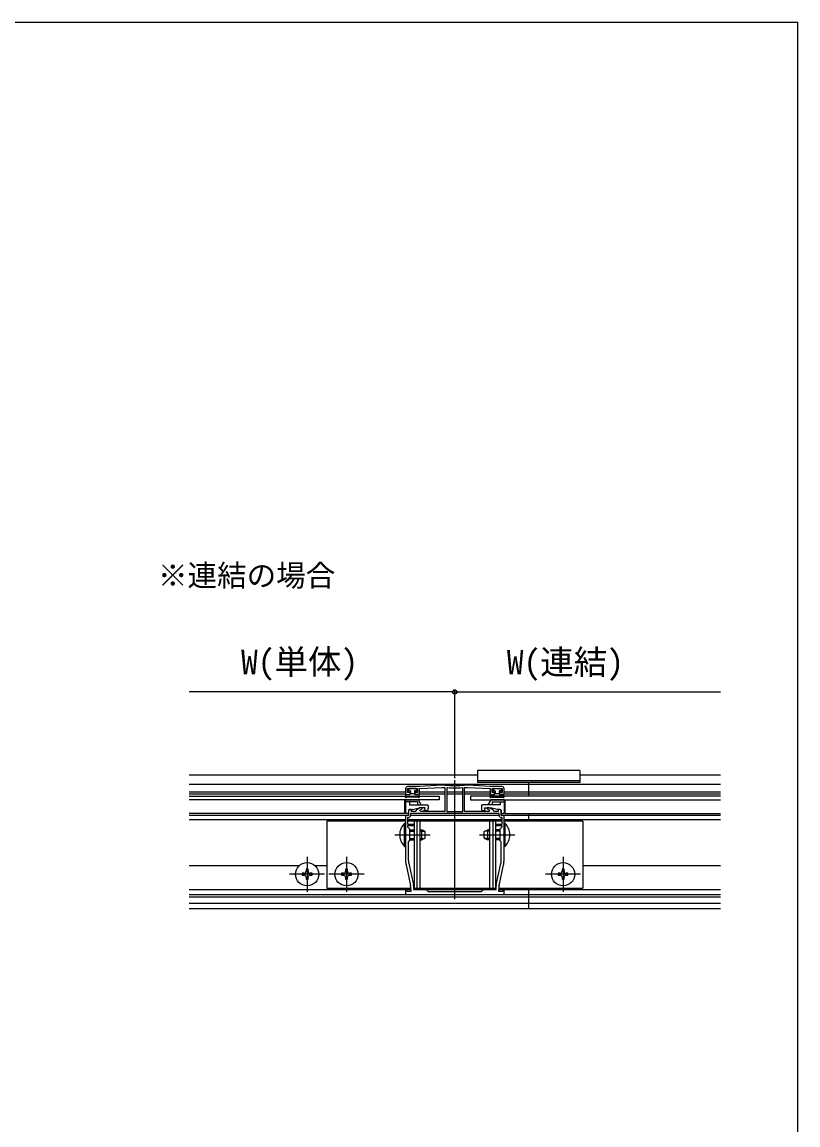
# Model space of a CAD drawing. Units: millimetres, scale not verified. Extents: x -875 to 875, y -1304 to 1297.
# Drawn here: x 481 to 875, y 686 to 1246 of the extents above; entities that cross this region are included whole.
import ezdxf
from ezdxf.enums import TextEntityAlignment as Align

# ---------------------------------------------------------------- set-up
doc = ezdxf.new("R2010")
doc.units = ezdxf.units.MM
doc.header["$LTSCALE"] = 8
for name, color, linetype in [('0-1_USER1', 3, 'Continuous'), ('0-2_YKK_11', 7, 'Continuous'), ('0-4_YKK_12', 2, 'Continuous'), ('0-5_YKK_13', 4, 'Continuous'), ('0-6_YKK_D', 6, 'Continuous'), ('0-7_YKK_ZWAK', 7, 'Continuous')]:
    doc.layers.add(name, color=color, linetype=linetype)
doc.styles.add('ＭＳ ゴシック', font='')
doc.styles.get('ＭＳ ゴシック').set_extended_font_data('MS Gothic')

msp = doc.modelspace()

# ---------------------------------------------------------------- linework, layer by layer
at = {"layer": '0-2_YKK_11'}
for p, q in [((697.025, 857.157), (696.7, 856.858)), ((723.2, 843), (723.2, 844)), ((675.925, 817.956), (678.174, 807.544)), ((677.291, 818.736), (679.655, 807.795)), ((721.745, 807.795), (724.108, 818.736)), ((723.225, 807.544), (725.474, 817.956))]:
    msp.add_line(p, q, dxfattribs=at)
for points in [[(675.7, 856.7), (675.7, 853.7), (677.95, 853.7), (677.95, 854.7), (676.6, 854.7), (676.6, 856.7), (681.8, 856.7), (681.8, 854.7), (680.45, 854.7), (680.45, 853.7), (682.7, 853.7), (682.7, 856.7), (694.2, 857.3), (695.7, 857.3), (695.7, 845), (683.2, 845), (682.999, 845.75), (684.2, 846.443), (684.2, 847), (683.164, 847), (681.515, 846.048)], [(695.717, 858.498), (695.682, 858.5), (694.2, 858.5), (682.7, 857.7), (676.7, 857.7)], [(696.7, 856.858), (696.7, 845), (704.7, 845), (704.7, 856.858), (704.374, 857.157)], [(724.7, 857.7), (718.7, 857.7), (707.2, 858.5), (705.718, 858.5), (705.682, 858.498)], [(719.884, 846.048), (718.236, 847), (717.2, 847), (717.2, 846.443), (718.401, 845.75), (718.2, 845), (705.7, 845), (705.7, 857.3), (707.2, 857.3), (718.7, 856.7), (718.7, 853.7), (720.95, 853.7), (720.95, 854.7), (719.6, 854.7), (719.6, 856.7), (724.8, 856.7), (724.8, 854.7), (723.45, 854.7), (723.45, 853.7), (725.7, 853.7), (725.7, 856.7)], [(681.075, 845.524), (680.884, 845), (678.7, 845), (678.7, 846.1), (678.066, 846.1), (677.2, 845.6), (677.2, 843), (675.7, 843), (675.7, 833.658), (675.82, 833.475), (675.82, 832.925), (675.7, 832.742), (675.7, 820.068)], [(725.7, 820.068), (725.7, 832.742), (725.58, 832.925), (725.58, 833.475), (725.7, 833.658), (725.7, 843), (724.2, 843), (724.2, 845.6), (723.334, 846.1), (722.7, 846.1), (722.7, 845), (720.515, 845), (720.324, 845.524)], [(677.2, 842), (676.7, 842), (676.7, 838.6), (679.7, 838.6), (679.7, 837.7), (676.7, 837.7), (676.7, 837.2), (677.7, 836.2), (677.7, 830.2), (677.1, 829.6), (677.1, 820.531)], [(723.2, 844), (678.2, 844), (678.2, 843)], [(724.3, 820.531), (724.3, 829.6), (723.7, 830.2), (723.7, 836.2), (724.7, 837.2), (724.7, 837.7), (721.7, 837.7), (721.7, 838.6), (724.7, 838.6), (724.7, 842), (724.2, 842)], [(679.7, 807.373), (679.7, 805.5), (686.2, 805.5), (687.2, 804.5), (700.7, 804.5), (714.2, 804.5), (715.2, 805.5), (721.7, 805.5), (721.7, 807.373)], [(678.4, 805.432), (678.4, 804.5), (676.463, 804.5), (676.134, 805.726), (675.7, 805.669), (675.7, 803), (700.7, 803)], [(700.7, 803), (725.7, 803), (725.7, 805.669), (725.265, 805.726), (724.936, 804.5), (723, 804.5), (723, 805.432)]]:
    msp.add_lwpolyline(points, dxfattribs=at)
for centre, radius, start, end in [((676.7, 856.7), 1, 90.00001, 179.99999), ((700.7, 900.017), 41.817, 263.15728, 276.84272), ((700.7, 900.017), 43.017, 265.09998, 274.90002), ((724.7, 856.7), 1, 0.00001, 89.99999), ((682.015, 845.182), 1, 120.00007, 160.00009), ((719.384, 845.182), 1, 19.99991, 59.99993), ((677.2, 843), 1, 270.00001, 359.99999), ((724.2, 843), 1, 180.00001, 269.99999), ((685.7, 820.068), 10, 180, 192.18864), ((685.6, 820.531), 8.5, 180, 192.18865), ((715.8, 820.531), 8.5, 347.81135, 360), ((715.7, 820.068), 10, 347.81136, 0), ((668.4, 805.432), 10, 360, 12.18864), ((677.7, 807.373), 2, 359.99995, 12.1886), ((723.7, 807.373), 2, 167.8114, 180.00005), ((733, 805.432), 10, 167.81136, 180)]:
    msp.add_arc(centre, radius, start, end, dxfattribs=at)
at = {"layer": '0-4_YKK_12'}
for p, q in [((712.2, 863.5), (565.7, 863.5)), ((835.7, 863.5), (764.2, 863.5)), ((835.7, 858.8), (565.7, 858.8)), ((700.7, 800.5), (700.7, 861)), ((738.2, 859.85), (738.2, 852.8)), ((675.7, 854.8), (565.7, 854.8)), ((675.7, 853.8), (565.7, 853.8)), ((678.2, 854.8), (676.6, 854.8)), ((678.2, 853.8), (677.95, 853.8)), ((681.8, 854.8), (680.2, 854.8)), ((680.45, 853.8), (680.2, 853.8)), ((695.7, 854.8), (682.7, 854.8)), ((695.7, 853.8), (682.7, 853.8)), ((704.7, 854.8), (696.7, 854.8)), ((704.7, 853.8), (696.7, 853.8)), ((718.7, 854.8), (705.7, 854.8)), ((718.776, 853.8), (705.7, 853.8)), ((721.2, 854.8), (719.676, 854.8)), ((721.123, 853.8), (720.873, 853.8)), ((724.723, 854.8), (723.2, 854.8)), ((723.526, 853.8), (723.276, 853.8)), ((835.7, 853.8), (725.623, 853.8)), ((835.7, 854.8), (725.7, 854.8)), ((675.7, 847), (675.2, 847)), ((675.7, 846.1), (675.2, 846.1)), ((726.2, 847), (725.7, 847)), ((726.2, 846.1), (725.7, 846.1)), ((676.9, 843), (565.7, 843)), ((675.7, 840.8), (565.7, 840.8)), ((724.7, 840.8), (676.7, 840.8)), ((723.2, 843), (678.2, 843)), ((835.7, 843), (724.5, 843)), ((835.7, 840.8), (725.7, 840.8)), ((738.2, 844), (738.2, 840.2)), ((670.2, 833.2), (688.2, 833.2)), ((713.2, 833.2), (731.197, 833.2)), ((621.556, 817.4), (565.7, 817.4)), ((625.7, 822.1), (625.7, 804.3)), ((635.7, 817.4), (629.843, 817.4)), ((645.7, 822.1), (645.7, 804.3)), ((755.7, 822.1), (755.7, 804.3)), ((835.7, 817.4), (765.7, 817.4)), ((634.6, 813.2), (616.8, 813.2)), ((654.6, 813.2), (636.8, 813.2)), ((764.6, 813.2), (746.8, 813.2)), ((738.2, 806.2), (738.2, 795.58)), ((675.7, 805.3), (565.7, 805.3)), ((835.7, 802.8), (565.7, 802.8)), ((835.7, 801.5), (565.7, 801.5)), ((678.4, 805.3), (676.249, 805.3)), ((715, 805.3), (686.4, 805.3)), ((725.151, 805.3), (723, 805.3)), ((835.7, 805.3), (725.7, 805.3)), ((835.7, 798.302), (565.7, 798.302)), ((835.7, 795.58), (565.7, 795.58))]:
    msp.add_line(p, q, dxfattribs=at)
at = {"layer": '0-5_YKK_13'}
for p, q in [((712.2, 865.8), (712.2, 859.85)), ((764.2, 865.8), (712.2, 865.8)), ((764.2, 865.8), (764.2, 859.85)), ((681.1, 856.7), (677.3, 856.7)), ((764.2, 860.557), (712.2, 860.557)), ((764.2, 859.85), (712.2, 859.85)), ((720.3, 856.7), (724.1, 856.7)), ((692.7, 851), (565.7, 851)), ((675.2, 851), (675.2, 844)), ((675.7, 851), (675.7, 844.5)), ((675.7, 851), (682.256, 851)), ((675.705, 852.402), (675.89, 853.452)), ((676.166, 852.225), (676.181, 852.25)), ((676.186, 853.7), (677.9, 853.7)), ((681.959, 852.4), (676.44, 852.4)), ((677, 856.4), (677, 856)), ((677.9, 855.7), (677.3, 855.7)), ((678.2, 855.4), (678.2, 854)), ((678.2, 854.2), (680.2, 854.2)), ((680.2, 855.4), (680.2, 854)), ((680.5, 855.7), (681.1, 855.7)), ((682.214, 853.7), (680.5, 853.7)), ((681.4, 856.4), (681.4, 856)), ((682.233, 852.225), (682.219, 852.25)), ((683.7, 848.5), (682.256, 851)), ((682.694, 852.402), (682.509, 853.452)), ((708.7, 851), (835.7, 851)), ((717.7, 848.5), (719.143, 851)), ((718.705, 852.402), (718.89, 853.452)), ((725.7, 851), (719.143, 851)), ((719.166, 852.225), (719.181, 852.25)), ((719.186, 853.7), (720.9, 853.7)), ((719.44, 852.4), (724.959, 852.4)), ((720, 856.4), (720, 856)), ((720.9, 855.7), (720.3, 855.7)), ((721.2, 855.4), (721.2, 854)), ((721.2, 854.2), (723.2, 854.2)), ((723.2, 855.4), (723.2, 854)), ((723.5, 855.7), (724.1, 855.7)), ((725.214, 853.7), (723.5, 853.7)), ((724.4, 856.4), (724.4, 856)), ((725.233, 852.225), (725.219, 852.25)), ((725.694, 852.402), (725.509, 853.452)), ((725.7, 851), (725.7, 844.5)), ((726.2, 851), (726.2, 844)), ((681.7, 850), (675.7, 850)), ((677.2, 845.6), (677.2, 844.3)), ((677.7, 850), (677.7, 848.5)), ((677.7, 848.5), (686.7, 848.5)), ((677.7, 846.1), (679.2, 846.1)), ((679.2, 846.1), (682.558, 847)), ((681.7, 850), (681.7, 848.5)), ((685.602, 847), (682.558, 847)), ((685.2, 845.5), (685.602, 847)), ((686.2, 845.5), (685.2, 845.5)), ((687.2, 848), (687.2, 846.5)), ((714.2, 848), (714.2, 846.5)), ((723.7, 848.5), (714.7, 848.5)), ((715.2, 845.5), (716.2, 845.5)), ((716.2, 845.5), (715.798, 847)), ((715.798, 847), (718.841, 847)), ((722.2, 846.1), (718.841, 847)), ((719.7, 850), (719.7, 848.5)), ((719.7, 850), (725.7, 850)), ((723.7, 846.1), (722.2, 846.1)), ((723.7, 850), (723.7, 848.5)), ((724.2, 845.6), (724.2, 844.3)), ((675.2, 844), (565.7, 844)), ((675.7, 840.2), (635.7, 840.2)), ((635.7, 840.2), (635.7, 806.2)), ((676.9, 844), (676.2, 844)), ((724.7, 840.2), (676.7, 840.2)), ((680, 840.2), (680, 806.2)), ((681.339, 840.2), (681.339, 806.2)), ((683, 840.2), (683, 806.2)), ((718.4, 840.2), (718.4, 806.2)), ((720.06, 840.2), (720.06, 806.2)), ((721.4, 840.2), (721.4, 806.2)), ((724.5, 844), (725.2, 844)), ((765.7, 840.2), (725.7, 840.2)), ((726.2, 844), (835.7, 844)), ((765.7, 840.2), (765.7, 806.2)), ((675.7, 827.3), (675.7, 839.1)), ((677.7, 835.7), (680, 835.7)), ((677.7, 835.046), (680, 835.046)), ((683, 835.7), (684, 835.7)), ((683, 835.046), (685.39, 835.046)), ((685.7, 834.9), (684, 835.7)), ((685.7, 831.5), (685.7, 834.9)), ((715.7, 834.9), (717.4, 835.7)), ((715.7, 831.5), (715.7, 834.9)), ((718.4, 835.046), (716.009, 835.046)), ((718.4, 835.7), (717.4, 835.7)), ((723.7, 835.7), (721.4, 835.7)), ((723.7, 835.046), (721.4, 835.046)), ((725.7, 827.3), (725.7, 839.1)), ((677.7, 831.354), (680, 831.354)), ((677.7, 830.7), (680, 830.7)), ((683, 831.354), (685.39, 831.354)), ((685.7, 831.5), (684, 830.7)), ((715.7, 831.5), (717.4, 830.7)), ((718.4, 831.354), (716.009, 831.354)), ((723.7, 831.354), (721.4, 831.354)), ((723.7, 830.7), (721.4, 830.7)), ((675.191, 827.3), (675.7, 827.3)), ((726.208, 827.3), (725.7, 827.3)), ((627.2, 812.7), (628.2, 812.7)), ((647.2, 812.7), (648.2, 812.7)), ((757.2, 812.7), (758.2, 812.7)), ((635.7, 806.2), (678.37, 806.2)), ((679.7, 806.2), (721.7, 806.2)), ((723.029, 806.2), (765.7, 806.2))]:
    msp.add_line(p, q, dxfattribs=at)
for points in [[(565.7, 852.8), (692.7, 852.8), (692.7, 851)], [(835.7, 852.8), (708.7, 852.8), (708.7, 851)], [(675.191, 827.3), (675.191, 839.1), (675.7, 839.1)], [(683, 830.7), (684, 830.7), (684, 835.7)], [(718.4, 830.7), (717.4, 830.7), (717.4, 835.7)], [(726.208, 827.3), (726.208, 839.1), (725.7, 839.1)], [(624.2, 813.7), (623.2, 813.7), (623.2, 812.7), (624.2, 812.7)], [(626.2, 814.7), (626.2, 815.7), (625.2, 815.7), (625.2, 814.7)], [(628.2, 812.7), (628.2, 813.7), (627.2, 813.7)], [(644.2, 813.7), (643.2, 813.7), (643.2, 812.7), (644.2, 812.7)], [(646.2, 814.7), (646.2, 815.7), (645.2, 815.7), (645.2, 814.7)], [(648.2, 812.7), (648.2, 813.7), (647.2, 813.7)], [(754.2, 813.7), (753.2, 813.7), (753.2, 812.7), (754.2, 812.7)], [(756.2, 814.7), (756.2, 815.7), (755.2, 815.7), (755.2, 814.7)], [(758.2, 812.7), (758.2, 813.7), (757.2, 813.7)], [(625.2, 811.7), (625.2, 810.7), (626.2, 810.7), (626.2, 811.7)], [(645.2, 811.7), (645.2, 810.7), (646.2, 810.7), (646.2, 811.7)], [(755.2, 811.7), (755.2, 810.7), (756.2, 810.7), (756.2, 811.7)]]:
    msp.add_lwpolyline(points, dxfattribs=at)
for centre in [(625.7, 813.2), (645.7, 813.2), (755.7, 813.2)]:
    msp.add_circle(centre, 5.9, dxfattribs=at)
for centre, radius, start, end in [((677.3, 856.4), 0.3, 90, 180), ((681.1, 856.4), 0.3, 0, 90), ((720.3, 856.4), 0.3, 90, 180), ((724.1, 856.4), 0.3, 0, 90), ((675.95, 852.35), 0.25, 167.958, 330), ((676.186, 853.4), 0.3, 90, 170), ((676.44, 852.1), 0.3, 90, 150), ((677.3, 856), 0.3, 180, 270), ((677.9, 855.4), 0.3, 0, 90), ((677.9, 854), 0.3, 270, 0), ((680.5, 855.4), 0.3, 90, 180), ((680.5, 854), 0.3, 180, 270), ((681.1, 856), 0.3, 270, 0), ((681.959, 852.1), 0.3, 30, 90), ((682.214, 853.4), 0.3, 10, 90), ((682.45, 852.35), 0.25, 210, 12.042), ((718.95, 852.35), 0.25, 167.958, 330), ((719.186, 853.4), 0.3, 90, 170), ((719.44, 852.1), 0.3, 90, 150), ((720.3, 856), 0.3, 180, 270), ((720.9, 855.4), 0.3, 0, 90), ((720.9, 854), 0.3, 270, 0), ((723.5, 855.4), 0.3, 90, 180), ((723.5, 854), 0.3, 180, 270), ((724.1, 856), 0.3, 270, 0), ((724.959, 852.1), 0.3, 30, 90), ((725.214, 853.4), 0.3, 10, 90), ((725.45, 852.35), 0.25, 210, 12.042), ((677.7, 845.6), 0.5, 90, 180), ((686.2, 846.5), 1, 270, 0), ((686.7, 848), 0.5, 0, 90), ((714.7, 848), 0.5, 90, 180), ((715.2, 846.5), 1, 180, 270), ((723.7, 845.6), 0.5, 0, 90), ((676.2, 844.5), 0.5, 180, 270), ((676.9, 844.3), 0.3, 270, 0), ((724.5, 844.3), 0.3, 180, 270), ((725.2, 844.5), 0.5, 270, 0), ((680.932, 833.2), 8.232, 134.2189, 225.7811), ((720.467, 833.2), 8.232, 314.2189, 45.7811), ((624.2, 814.7), 1, 270, 0), ((624.2, 811.7), 1, 0, 90), ((627.2, 814.7), 1, 180, 270), ((627.2, 811.7), 1, 90, 180), ((644.2, 814.7), 1, 270, 0), ((644.2, 811.7), 1, 0, 90), ((647.2, 814.7), 1, 180, 270), ((647.2, 811.7), 1, 90, 180), ((754.2, 814.7), 1, 270, 0), ((754.2, 811.7), 1, 0, 90), ((757.2, 814.7), 1, 180, 270), ((757.2, 811.7), 1, 90, 180)]:
    msp.add_arc(centre, radius, start, end, dxfattribs=at)
at = {"layer": '0-6_YKK_D'}
for p, q in [((700.7, 905.8), (565.7, 905.8)), ((700.7, 862), (700.7, 906.8)), ((700.7, 862), (700.7, 906.8)), ((700.7, 905.8), (835.7, 905.8))]:
    msp.add_line(p, q, dxfattribs=at)
msp.add_circle((700.7, 905.8), 1.075, dxfattribs=at)
msp.add_circle((700.7, 905.8), 1.075, dxfattribs=at)
at = {"layer": '0-7_YKK_ZWAK'}
msp.add_line((-875, 1245.8), (875, 1245.8), dxfattribs=at)
msp.add_lwpolyline([(-875, -1304.2), (875, -1304.2), (875, 1245.8)], dxfattribs=at)

# ---------------------------------------------------------------- texts
at = {"layer": '0-1_USER1', "style": 'ＭＳ ゴシック'}
msp.add_text('※連結の場合', height=11, dxfattribs=at).set_placement((549.955, 956.073), align=Align.BOTTOM_LEFT)
at = {"layer": '0-6_YKK_D', "style": 'ＭＳ ゴシック'}
for s, p in [('W(単体)', (592.148, 911.022)), ('W(連結)', (727.148, 910.925))]:
    msp.add_text(s, height=12.46, dxfattribs=at).set_placement(p, align=Align.BOTTOM_LEFT)

doc.saveas('drawing.dxf')
